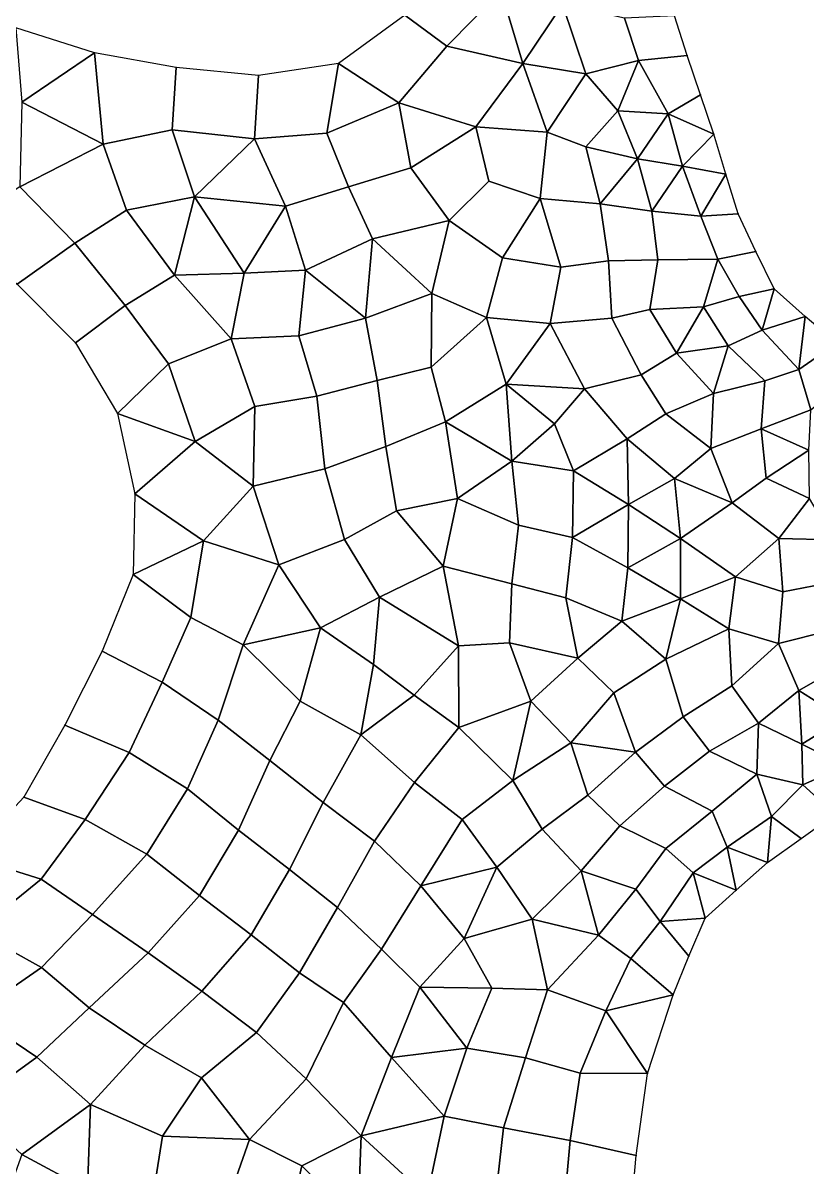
# Model space of a CAD drawing. Extents: x 727294 to 731543, y 8575035 to 8579824.
# Drawn here: x 730596 to 730785.1, y 8579404.7 to 8579680.7 of the extents above; entities that cross this region are included whole.
import ezdxf

# ---------------------------------------------------------------- set-up
doc = ezdxf.new("R2010")
doc.units = 0
for name, color, linetype in [('MESH_BOUND', 25, 'CONTINUOUS'), ('MESH_ELEMS', 250, 'CONTINUOUS'), ('MESH_NODES', 18, 'CONTINUOUS')]:
    doc.layers.add(name, color=color, linetype=linetype)

msp = doc.modelspace()

# ---------------------------------------------------------------- linework, layer by layer
at = {"layer": 'MESH_BOUND', "color": 25}
for points in [[(730688.06, 8579682.57, 38.11), (730672.09, 8579670.95, 38.17)], [(730756.14, 8579672.89, 38.13), (730753.05, 8579682.44, 38.14)], [(730613.26, 8579673.52, 37.47), (730594.24, 8579679.56, 38.05)], [(730632.94, 8579669.98, 38.05), (730613.26, 8579673.52, 37.47)], [(730759.37, 8579663.38, 38.09), (730756.14, 8579672.89, 38.13)], [(730652.81, 8579668.08, 38.14), (730632.94, 8579669.98, 38.05)], [(730672.09, 8579670.95, 38.17), (730652.81, 8579668.08, 38.14)], [(730762.59, 8579653.86, 37.93), (730759.37, 8579663.38, 38.09)], [(730765.48, 8579644.24, 38.09), (730762.59, 8579653.86, 37.93)], [(730768.41, 8579634.64, 38.08), (730765.48, 8579644.24, 38.09)], [(730772.7, 8579625.56, 37.75), (730768.41, 8579634.64, 38.08)], [(730777.13, 8579616.58, 37.65), (730772.7, 8579625.56, 37.75)], [(730594.56, 8579617.72, 38.17), (730608.61, 8579603.58, 38.17)], [(730784.61, 8579609.87, 37.78), (730777.13, 8579616.58, 37.65)], [(730792.26, 8579603.51, 38.1), (730784.61, 8579609.87, 37.78)], [(730608.61, 8579603.58, 38.17), (730618.81, 8579586.55, 38.17)], [(730618.81, 8579586.55, 38.17), (730622.98, 8579567.17, 38.17)], [(730622.98, 8579567.17, 38.17), (730622.53, 8579547.69, 38.17)], [(730622.53, 8579547.69, 38.17), (730615.05, 8579529.18, 38.17)], [(730615.05, 8579529.18, 38.17), (730606.05, 8579511.31, 38.17)], [(730606.05, 8579511.31, 38.17), (730596.19, 8579493.95, 38.17)], [(730596.19, 8579493.95, 38.17), (730582.89, 8579479.62, 38.17)], [(730783.66, 8579484.03, 31.11), (730791.84, 8579489.85, 30.51)], [(730775.5, 8579478.17, 32.26), (730783.66, 8579484.03, 31.11)], [(730767.98, 8579471.51, 32.88), (730775.5, 8579478.17, 32.26)], [(730760.5, 8579464.81, 33.67), (730767.98, 8579471.51, 32.88)], [(730756.56, 8579455.61, 33.98), (730760.5, 8579464.81, 33.67)], [(730752.75, 8579446.32, 34.15), (730756.56, 8579455.61, 33.98)], [(730746.61, 8579427.28, 32.53), (730752.75, 8579446.32, 34.15)], [(730743.85, 8579407.52, 37.8), (730746.61, 8579427.28, 32.53)], [(730742.03, 8579387.6, 37.41), (730743.85, 8579407.52, 37.8)]]:
    msp.add_polyline3d(points, dxfattribs=at)
at = {"layer": 'MESH_ELEMS', "color": 179}
for points in [[(730698.18, 8579675.11, 32.69), (730711.26, 8579688.49, 32.08), (730698.84, 8579699, 36.55), (730688.06, 8579682.57, 38.11)], [(730711.26, 8579688.49, 32.08), (730698.18, 8579675.11, 32.69), (730716.53, 8579670.92, 30.78), (730711.26, 8579688.49, 32.08)], [(730726.09, 8579685.13, 31.46), (730711.26, 8579688.49, 32.08), (730716.53, 8579670.92, 30.78), (730726.09, 8579685.13, 31.46)], [(730686.58, 8579661.45, 32.98), (730698.18, 8579675.11, 32.69), (730688.06, 8579682.57, 38.11), (730672.09, 8579670.95, 38.17)], [(730726.09, 8579685.13, 31.46), (730716.53, 8579670.92, 30.78), (730731.71, 8579668.47, 31.18), (730726.09, 8579685.13, 31.46)], [(730741.02, 8579681.91, 33.48), (730726.09, 8579685.13, 31.46), (730731.71, 8579668.47, 31.18), (730744.43, 8579671.63, 33.39)], [(730753.05, 8579682.44, 38.14), (730741.02, 8579681.91, 33.48), (730744.43, 8579671.63, 33.39), (730756.14, 8579672.89, 38.13)], [(730613.26, 8579673.52, 37.47), (730594.24, 8579679.56, 38.05), (730595.74, 8579661.59, 31.83), (730613.26, 8579673.52, 37.47)], [(730698.18, 8579675.11, 32.69), (730686.58, 8579661.45, 32.98), (730705.15, 8579655.67, 30.24), (730716.53, 8579670.92, 30.78)], [(730613.26, 8579673.52, 37.47), (730595.74, 8579661.59, 31.83), (730615.3, 8579651.51, 31.65), (730613.26, 8579673.52, 37.47)], [(730615.3, 8579651.51, 31.65), (730631.92, 8579654.91, 31.92), (730632.94, 8579669.98, 38.05), (730613.26, 8579673.52, 37.47)], [(730731.71, 8579668.47, 31.18), (730739.41, 8579659.49, 32.05), (730744.43, 8579671.63, 33.39), (730731.71, 8579668.47, 31.18)], [(730739.41, 8579659.49, 32.05), (730751.59, 8579658.83, 34.28), (730744.43, 8579671.63, 33.39), (730739.41, 8579659.49, 32.05)], [(730759.37, 8579663.38, 38.09), (730756.14, 8579672.89, 38.13), (730744.43, 8579671.63, 33.39), (730751.59, 8579658.83, 34.28)], [(730631.92, 8579654.91, 31.92), (730651.78, 8579652.77, 32.74), (730652.81, 8579668.08, 38.14), (730632.94, 8579669.98, 38.05)], [(730652.81, 8579668.08, 38.14), (730651.78, 8579652.77, 32.74), (730669.29, 8579654.13, 33.93), (730672.09, 8579670.95, 38.17)], [(730686.58, 8579661.45, 32.98), (730672.09, 8579670.95, 38.17), (730669.29, 8579654.13, 33.93), (730686.58, 8579661.45, 32.98)], [(730716.53, 8579670.92, 30.78), (730705.15, 8579655.67, 30.24), (730722.37, 8579654.34, 30.42), (730716.53, 8579670.92, 30.78)], [(730731.71, 8579668.47, 31.18), (730716.53, 8579670.92, 30.78), (730722.37, 8579654.34, 30.42), (730731.71, 8579668.47, 31.18)], [(730731.73, 8579650.82, 31.07), (730739.41, 8579659.49, 32.05), (730731.71, 8579668.47, 31.18), (730722.37, 8579654.34, 30.42)], [(730751.59, 8579658.83, 34.28), (730762.59, 8579653.86, 37.93), (730759.37, 8579663.38, 38.09), (730751.59, 8579658.83, 34.28)], [(730615.3, 8579651.51, 31.65), (730595.74, 8579661.59, 31.83), (730595.19, 8579641.21, 32.22), (730615.3, 8579651.51, 31.65)], [(730689.52, 8579645.8, 30.94), (730686.58, 8579661.45, 32.98), (730669.29, 8579654.13, 33.93), (730674.47, 8579641.15, 31.51)], [(730686.58, 8579661.45, 32.98), (730689.52, 8579645.8, 30.94), (730705.15, 8579655.67, 30.24), (730686.58, 8579661.45, 32.98)], [(730739.41, 8579659.49, 32.05), (730731.73, 8579650.82, 31.07), (730744.12, 8579647.92, 32.04), (730739.41, 8579659.49, 32.05)], [(730739.41, 8579659.49, 32.05), (730744.12, 8579647.92, 32.04), (730751.59, 8579658.83, 34.28), (730739.41, 8579659.49, 32.05)], [(730755.03, 8579646.17, 33.84), (730751.59, 8579658.83, 34.28), (730744.12, 8579647.92, 32.04), (730755.03, 8579646.17, 33.84)], [(730762.59, 8579653.86, 37.93), (730751.59, 8579658.83, 34.28), (730755.03, 8579646.17, 33.84), (730762.59, 8579653.86, 37.93)], [(730631.92, 8579654.91, 31.92), (730615.3, 8579651.51, 31.65), (730620.98, 8579635.57, 30.88), (730637.37, 8579638.79, 30.52)], [(730637.37, 8579638.79, 30.52), (730651.78, 8579652.77, 32.74), (730631.92, 8579654.91, 31.92), (730637.37, 8579638.79, 30.52)], [(730689.52, 8579645.8, 30.94), (730698.71, 8579633.03, 29.27), (730708.33, 8579642.58, 29.63), (730705.15, 8579655.67, 30.24)], [(730708.33, 8579642.58, 29.63), (730720.71, 8579638.34, 29.79), (730722.37, 8579654.34, 30.42), (730705.15, 8579655.67, 30.24)], [(730637.37, 8579638.79, 30.52), (730659.27, 8579636.51, 30.39), (730651.78, 8579652.77, 32.74), (730637.37, 8579638.79, 30.52)], [(730669.29, 8579654.13, 33.93), (730651.78, 8579652.77, 32.74), (730659.27, 8579636.51, 30.39), (730674.47, 8579641.15, 31.51)], [(730731.73, 8579650.82, 31.07), (730722.37, 8579654.34, 30.42), (730720.71, 8579638.34, 29.79), (730735.14, 8579637.05, 30.97)], [(730762.59, 8579653.86, 37.93), (730755.03, 8579646.17, 33.84), (730765.48, 8579644.24, 38.09), (730762.59, 8579653.86, 37.93)], [(730608.52, 8579627.6, 32.86), (730620.98, 8579635.57, 30.88), (730615.3, 8579651.51, 31.65), (730595.19, 8579641.21, 32.22)], [(730731.73, 8579650.82, 31.07), (730735.14, 8579637.05, 30.97), (730744.12, 8579647.92, 32.04), (730731.73, 8579650.82, 31.07)], [(730747.65, 8579635.33, 32.01), (730744.12, 8579647.92, 32.04), (730735.14, 8579637.05, 30.97), (730747.65, 8579635.33, 32.01)], [(730744.12, 8579647.92, 32.04), (730747.65, 8579635.33, 32.01), (730755.03, 8579646.17, 33.84), (730744.12, 8579647.92, 32.04)], [(730689.52, 8579645.8, 30.94), (730674.47, 8579641.15, 31.51), (730680.27, 8579628.68, 29.47), (730698.71, 8579633.03, 29.27)], [(730755.03, 8579646.17, 33.84), (730747.65, 8579635.33, 32.01), (730759.44, 8579634.08, 33.53), (730755.03, 8579646.17, 33.84)], [(730755.03, 8579646.17, 33.84), (730759.44, 8579634.08, 33.53), (730765.48, 8579644.24, 38.09), (730755.03, 8579646.17, 33.84)], [(730765.48, 8579644.24, 38.09), (730759.44, 8579634.08, 33.53), (730768.41, 8579634.64, 38.08), (730765.48, 8579644.24, 38.09)], [(730594.56, 8579617.72, 38.17), (730608.52, 8579627.6, 32.86), (730595.19, 8579641.21, 32.22), (730579.53, 8579630.91, 38.17)], [(730664.08, 8579621.1, 29.58), (730680.27, 8579628.68, 29.47), (730674.47, 8579641.15, 31.51), (730659.27, 8579636.51, 30.39)], [(730711.62, 8579624.08, 28.89), (730720.71, 8579638.34, 29.79), (730708.33, 8579642.58, 29.63), (730698.71, 8579633.03, 29.27)], [(730632.51, 8579619.91, 31.36), (730637.37, 8579638.79, 30.52), (730620.98, 8579635.57, 30.88), (730632.51, 8579619.91, 31.36)], [(730632.51, 8579619.91, 31.36), (730649.3, 8579620.36, 30.01), (730637.37, 8579638.79, 30.52), (730632.51, 8579619.91, 31.36)], [(730649.3, 8579620.36, 30.01), (730659.27, 8579636.51, 30.39), (730637.37, 8579638.79, 30.52), (730649.3, 8579620.36, 30.01)], [(730659.27, 8579636.51, 30.39), (730649.3, 8579620.36, 30.01), (730664.08, 8579621.1, 29.58), (730659.27, 8579636.51, 30.39)], [(730711.62, 8579624.08, 28.89), (730725.71, 8579621.82, 29.92), (730720.71, 8579638.34, 29.79), (730711.62, 8579624.08, 28.89)], [(730725.71, 8579621.82, 29.92), (730737.2, 8579623.34, 30.6), (730735.14, 8579637.05, 30.97), (730720.71, 8579638.34, 29.79)], [(730747.65, 8579635.33, 32.01), (730735.14, 8579637.05, 30.97), (730737.2, 8579623.34, 30.6), (730749.09, 8579623.56, 31.48)], [(730620.64, 8579612.59, 33.74), (730632.51, 8579619.91, 31.36), (730620.98, 8579635.57, 30.88), (730608.52, 8579627.6, 32.86)], [(730694.58, 8579615.42, 28.92), (730698.71, 8579633.03, 29.27), (730680.27, 8579628.68, 29.47), (730694.58, 8579615.42, 28.92)], [(730711.62, 8579624.08, 28.89), (730698.71, 8579633.03, 29.27), (730694.58, 8579615.42, 28.92), (730707.72, 8579609.63, 28.42)], [(730749.09, 8579623.56, 31.48), (730763.49, 8579623.76, 34.31), (730759.44, 8579634.08, 33.53), (730747.65, 8579635.33, 32.01)], [(730763.49, 8579623.76, 34.31), (730772.7, 8579625.56, 37.75), (730768.41, 8579634.64, 38.08), (730759.44, 8579634.08, 33.53)], [(730608.52, 8579627.6, 32.86), (730594.56, 8579617.72, 38.17), (730608.61, 8579603.58, 38.17), (730620.64, 8579612.59, 33.74)], [(730680.27, 8579628.68, 29.47), (730664.08, 8579621.1, 29.58), (730678.6, 8579609.49, 29), (730680.27, 8579628.68, 29.47)], [(730680.27, 8579628.68, 29.47), (730678.6, 8579609.49, 29), (730694.58, 8579615.42, 28.92), (730680.27, 8579628.68, 29.47)], [(730768.69, 8579614.74, 37.55), (730777.13, 8579616.58, 37.65), (730772.7, 8579625.56, 37.75), (730763.49, 8579623.76, 34.31)], [(730723.14, 8579608.21, 28.51), (730725.71, 8579621.82, 29.92), (730711.62, 8579624.08, 28.89), (730707.72, 8579609.63, 28.42)], [(730737.93, 8579609.47, 29.95), (730737.2, 8579623.34, 30.6), (730725.71, 8579621.82, 29.92), (730723.14, 8579608.21, 28.51)], [(730747.16, 8579611.56, 30.45), (730749.09, 8579623.56, 31.48), (730737.2, 8579623.34, 30.6), (730737.93, 8579609.47, 29.95)], [(730760.11, 8579612.23, 31.96), (730763.49, 8579623.76, 34.31), (730749.09, 8579623.56, 31.48), (730747.16, 8579611.56, 30.45)], [(730763.49, 8579623.76, 34.31), (730760.11, 8579612.23, 31.96), (730768.69, 8579614.74, 37.55), (730763.49, 8579623.76, 34.31)], [(730631.09, 8579598.48, 37.49), (730646.18, 8579604.52, 32.2), (730632.51, 8579619.91, 31.36), (730620.64, 8579612.59, 33.74)], [(730632.51, 8579619.91, 31.36), (730646.18, 8579604.52, 32.2), (730649.3, 8579620.36, 30.01), (730632.51, 8579619.91, 31.36)], [(730662.47, 8579605.24, 30.06), (730664.08, 8579621.1, 29.58), (730649.3, 8579620.36, 30.01), (730646.18, 8579604.52, 32.2)], [(730664.08, 8579621.1, 29.58), (730662.47, 8579605.24, 30.06), (730678.6, 8579609.49, 29), (730664.08, 8579621.1, 29.58)], [(730768.69, 8579614.74, 37.55), (730774.21, 8579606.64, 37.29), (730777.13, 8579616.58, 37.65), (730768.69, 8579614.74, 37.55)], [(730774.21, 8579606.64, 37.29), (730784.61, 8579609.87, 37.78), (730777.13, 8579616.58, 37.65), (730774.21, 8579606.64, 37.29)], [(730694.4, 8579597.69, 28.42), (730694.58, 8579615.42, 28.92), (730678.6, 8579609.49, 29), (730681.39, 8579594.48, 29.09)], [(730694.58, 8579615.42, 28.92), (730694.4, 8579597.69, 28.42), (730707.72, 8579609.63, 28.42), (730694.58, 8579615.42, 28.92)], [(730766.02, 8579602.82, 31.71), (730774.21, 8579606.64, 37.29), (730768.69, 8579614.74, 37.55), (730760.11, 8579612.23, 31.96)], [(730608.61, 8579603.58, 38.17), (730618.81, 8579586.55, 38.17), (730631.09, 8579598.48, 37.49), (730620.64, 8579612.59, 33.74)], [(730745.06, 8579595.86, 29.19), (730753.59, 8579601.07, 30.04), (730747.16, 8579611.56, 30.45), (730737.93, 8579609.47, 29.95)], [(730760.11, 8579612.23, 31.96), (730747.16, 8579611.56, 30.45), (730753.59, 8579601.07, 30.04), (730760.11, 8579612.23, 31.96)], [(730760.11, 8579612.23, 31.96), (730753.59, 8579601.07, 30.04), (730766.02, 8579602.82, 31.71), (730760.11, 8579612.23, 31.96)], [(730666.83, 8579590.69, 30.46), (730681.39, 8579594.48, 29.09), (730678.6, 8579609.49, 29), (730662.47, 8579605.24, 30.06)], [(730694.4, 8579597.69, 28.42), (730697.88, 8579584.54, 28.18), (730712.48, 8579593.61, 27.92), (730707.72, 8579609.63, 28.42)], [(730723.14, 8579608.21, 28.51), (730707.72, 8579609.63, 28.42), (730712.48, 8579593.61, 27.92), (730723.14, 8579608.21, 28.51)], [(730712.48, 8579593.61, 27.92), (730731.36, 8579592.49, 28.18), (730723.14, 8579608.21, 28.51), (730712.48, 8579593.61, 27.92)], [(730731.36, 8579592.49, 28.18), (730745.06, 8579595.86, 29.19), (730737.93, 8579609.47, 29.95), (730723.14, 8579608.21, 28.51)], [(730783.06, 8579597.1, 36.53), (730784.61, 8579609.87, 37.78), (730774.21, 8579606.64, 37.29), (730783.06, 8579597.1, 36.53)], [(730792.26, 8579603.51, 38.1), (730784.61, 8579609.87, 37.78), (730783.06, 8579597.1, 36.53), (730792.26, 8579603.51, 38.1)], [(730651.91, 8579588.16, 33.21), (730666.83, 8579590.69, 30.46), (730662.47, 8579605.24, 30.06), (730646.18, 8579604.52, 32.2)], [(730774.21, 8579606.64, 37.29), (730766.02, 8579602.82, 31.71), (730774.9, 8579594.42, 32.03), (730783.06, 8579597.1, 36.53)], [(730631.09, 8579598.48, 37.49), (730637.47, 8579579.75, 37.34), (730651.91, 8579588.16, 33.21), (730646.18, 8579604.52, 32.2)], [(730753.59, 8579601.07, 30.04), (730762.52, 8579591.37, 29.4), (730766.02, 8579602.82, 31.71), (730753.59, 8579601.07, 30.04)], [(730766.02, 8579602.82, 31.71), (730762.52, 8579591.37, 29.4), (730774.9, 8579594.42, 32.03), (730766.02, 8579602.82, 31.71)], [(730794.16, 8579594.28, 38.11), (730792.26, 8579603.51, 38.1), (730783.06, 8579597.1, 36.53), (730785.97, 8579587.38, 33.77)], [(730750.96, 8579586.42, 28.58), (730762.52, 8579591.37, 29.4), (730753.59, 8579601.07, 30.04), (730745.06, 8579595.86, 29.19)], [(730637.47, 8579579.75, 37.34), (730631.09, 8579598.48, 37.49), (730618.81, 8579586.55, 38.17), (730637.47, 8579579.75, 37.34)], [(730681.39, 8579594.48, 29.09), (730683.45, 8579578.58, 29.28), (730697.88, 8579584.54, 28.18), (730694.4, 8579597.69, 28.42)], [(730785.97, 8579587.38, 33.77), (730783.06, 8579597.1, 36.53), (730774.9, 8579594.42, 32.03), (730774.01, 8579582.83, 29.55)], [(730666.83, 8579590.69, 30.46), (730668.77, 8579573.15, 31.77), (730683.45, 8579578.58, 29.28), (730681.39, 8579594.48, 29.09)], [(730745.06, 8579595.86, 29.19), (730731.36, 8579592.49, 28.18), (730741.63, 8579580.37, 27.66), (730750.96, 8579586.42, 28.58)], [(730774.01, 8579582.83, 29.55), (730774.9, 8579594.42, 32.03), (730762.52, 8579591.37, 29.4), (730761.81, 8579578.06, 27.46)], [(730697.88, 8579584.54, 28.18), (730713.87, 8579575.05, 27.67), (730712.48, 8579593.61, 27.92), (730697.88, 8579584.54, 28.18)], [(730731.36, 8579592.49, 28.18), (730712.48, 8579593.61, 27.92), (730724.16, 8579584.01, 27.57), (730731.36, 8579592.49, 28.18)], [(730712.48, 8579593.61, 27.92), (730713.87, 8579575.05, 27.67), (730724.16, 8579584.01, 27.57), (730712.48, 8579593.61, 27.92)], [(730724.16, 8579584.01, 27.57), (730728.76, 8579572.72, 27.53), (730741.63, 8579580.37, 27.66), (730731.36, 8579592.49, 28.18)], [(730651.91, 8579588.16, 33.21), (730651.49, 8579569.01, 33.89), (730668.77, 8579573.15, 31.77), (730666.83, 8579590.69, 30.46)], [(730750.96, 8579586.42, 28.58), (730761.81, 8579578.06, 27.46), (730762.52, 8579591.37, 29.4), (730750.96, 8579586.42, 28.58)], [(730618.81, 8579586.55, 38.17), (730622.98, 8579567.17, 38.17), (730637.47, 8579579.75, 37.34), (730618.81, 8579586.55, 38.17)], [(730651.91, 8579588.16, 33.21), (730637.47, 8579579.75, 37.34), (730651.49, 8579569.01, 33.89), (730651.91, 8579588.16, 33.21)], [(730753.1, 8579570.85, 27.24), (730761.81, 8579578.06, 27.46), (730750.96, 8579586.42, 28.58), (730741.63, 8579580.37, 27.66)], [(730785.5, 8579577.68, 27.9), (730785.97, 8579587.38, 33.77), (730774.01, 8579582.83, 29.55), (730785.5, 8579577.68, 27.9)], [(730700.73, 8579566.01, 27.96), (730697.88, 8579584.54, 28.18), (730683.45, 8579578.58, 29.28), (730686.08, 8579563.03, 29.55)], [(730697.88, 8579584.54, 28.18), (730700.73, 8579566.01, 27.96), (730713.87, 8579575.05, 27.67), (730697.88, 8579584.54, 28.18)], [(730728.76, 8579572.72, 27.53), (730724.16, 8579584.01, 27.57), (730713.87, 8579575.05, 27.67), (730728.76, 8579572.72, 27.53)], [(730761.81, 8579578.06, 27.46), (730767.02, 8579564.97, 26.13), (730775.2, 8579570.89, 26.56), (730774.01, 8579582.83, 29.55)], [(730774.01, 8579582.83, 29.55), (730775.2, 8579570.89, 26.56), (730785.5, 8579577.68, 27.9), (730774.01, 8579582.83, 29.55)], [(730639.52, 8579555.81, 34.34), (730651.49, 8579569.01, 33.89), (730637.47, 8579579.75, 37.34), (730622.98, 8579567.17, 38.17)], [(730686.08, 8579563.03, 29.55), (730683.45, 8579578.58, 29.28), (730668.77, 8579573.15, 31.77), (730673.51, 8579556.08, 30.66)], [(730741.97, 8579564.55, 26.65), (730741.63, 8579580.37, 27.66), (730728.76, 8579572.72, 27.53), (730741.97, 8579564.55, 26.65)], [(730741.63, 8579580.37, 27.66), (730741.97, 8579564.55, 26.65), (730753.1, 8579570.85, 27.24), (730741.63, 8579580.37, 27.66)], [(730753.1, 8579570.85, 27.24), (730767.02, 8579564.97, 26.13), (730761.81, 8579578.06, 27.46), (730753.1, 8579570.85, 27.24)], [(730785.67, 8579566.03, 25.55), (730785.5, 8579577.68, 27.9), (730775.2, 8579570.89, 26.56), (730785.67, 8579566.03, 25.55)], [(730715.47, 8579559.59, 27.49), (730713.87, 8579575.05, 27.67), (730700.73, 8579566.01, 27.96), (730715.47, 8579559.59, 27.49)], [(730728.76, 8579572.72, 27.53), (730713.87, 8579575.05, 27.67), (730715.47, 8579559.59, 27.49), (730728.45, 8579556.58, 26.79)], [(730673.51, 8579556.08, 30.66), (730668.77, 8579573.15, 31.77), (730651.49, 8579569.01, 33.89), (730657.7, 8579550, 32.57)], [(730728.45, 8579556.58, 26.79), (730741.97, 8579564.55, 26.65), (730728.76, 8579572.72, 27.53), (730728.45, 8579556.58, 26.79)], [(730753.1, 8579570.85, 27.24), (730741.97, 8579564.55, 26.65), (730754.5, 8579556.37, 26.27), (730753.1, 8579570.85, 27.24)], [(730753.1, 8579570.85, 27.24), (730754.5, 8579556.37, 26.27), (730767.02, 8579564.97, 26.13), (730753.1, 8579570.85, 27.24)], [(730778.2, 8579556.33, 25.52), (730785.67, 8579566.03, 25.55), (730775.2, 8579570.89, 26.56), (730767.02, 8579564.97, 26.13)], [(730639.52, 8579555.81, 34.34), (730622.98, 8579567.17, 38.17), (730622.53, 8579547.69, 38.17), (730639.52, 8579555.81, 34.34)], [(730639.52, 8579555.81, 34.34), (730657.7, 8579550, 32.57), (730651.49, 8579569.01, 33.89), (730639.52, 8579555.81, 34.34)], [(730697.29, 8579549.71, 28.11), (730700.73, 8579566.01, 27.96), (730686.08, 8579563.03, 29.55), (730697.29, 8579549.71, 28.11)], [(730697.29, 8579549.71, 28.11), (730713.83, 8579545.46, 26.75), (730715.47, 8579559.59, 27.49), (730700.73, 8579566.01, 27.96)], [(730728.45, 8579556.58, 26.79), (730741.84, 8579549.29, 26.48), (730741.97, 8579564.55, 26.65), (730728.45, 8579556.58, 26.79)], [(730741.97, 8579564.55, 26.65), (730741.84, 8579549.29, 26.48), (730754.5, 8579556.37, 26.27), (730741.97, 8579564.55, 26.65)], [(730767.02, 8579564.97, 26.13), (730754.5, 8579556.37, 26.27), (730767.76, 8579547.15, 25.87), (730778.2, 8579556.33, 25.52)], [(730791.51, 8579556.03, 24.78), (730785.67, 8579566.03, 25.55), (730778.2, 8579556.33, 25.52), (730791.51, 8579556.03, 24.78)], [(730681.94, 8579542.19, 29.22), (730697.29, 8579549.71, 28.11), (730686.08, 8579563.03, 29.55), (730673.51, 8579556.08, 30.66)], [(730728.45, 8579556.58, 26.79), (730715.47, 8579559.59, 27.49), (730713.83, 8579545.46, 26.75), (730726.86, 8579542.08, 26.46)], [(730622.53, 8579547.69, 38.17), (730636.42, 8579537.3, 34.25), (730639.52, 8579555.81, 34.34), (730622.53, 8579547.69, 38.17)], [(730657.7, 8579550, 32.57), (730639.52, 8579555.81, 34.34), (730636.42, 8579537.3, 34.25), (730649.07, 8579530.69, 32.78)], [(730667.69, 8579534.78, 30.97), (730681.94, 8579542.19, 29.22), (730673.51, 8579556.08, 30.66), (730657.7, 8579550, 32.57)], [(730726.86, 8579542.08, 26.46), (730740.35, 8579536.44, 26.17), (730741.84, 8579549.29, 26.48), (730728.45, 8579556.58, 26.79)], [(730754.56, 8579541.8, 25.93), (730754.5, 8579556.37, 26.27), (730741.84, 8579549.29, 26.48), (730754.56, 8579541.8, 25.93)], [(730767.76, 8579547.15, 25.87), (730754.5, 8579556.37, 26.27), (730754.56, 8579541.8, 25.93), (730767.76, 8579547.15, 25.87)], [(730778.2, 8579556.33, 25.52), (730767.76, 8579547.15, 25.87), (730779.2, 8579543.5, 24.88), (730778.2, 8579556.33, 25.52)], [(730789.17, 8579545.4, 24.87), (730791.51, 8579556.03, 24.78), (730778.2, 8579556.33, 25.52), (730779.2, 8579543.5, 24.88)], [(730615.05, 8579529.18, 38.17), (730629.55, 8579521.68, 34.48), (730636.42, 8579537.3, 34.25), (730622.53, 8579547.69, 38.17)], [(730667.69, 8579534.78, 30.97), (730657.7, 8579550, 32.57), (730649.07, 8579530.69, 32.78), (730667.69, 8579534.78, 30.97)], [(730681.94, 8579542.19, 29.22), (730700.98, 8579530.46, 27.2), (730697.29, 8579549.71, 28.11), (730681.94, 8579542.19, 29.22)], [(730700.98, 8579530.46, 27.2), (730713.33, 8579531.2, 26.47), (730713.83, 8579545.46, 26.75), (730697.29, 8579549.71, 28.11)], [(730741.84, 8579549.29, 26.48), (730740.35, 8579536.44, 26.17), (730754.56, 8579541.8, 25.93), (730741.84, 8579549.29, 26.48)], [(730726.86, 8579542.08, 26.46), (730713.83, 8579545.46, 26.75), (730713.33, 8579531.2, 26.47), (730729.74, 8579527.5, 26.04)], [(730754.56, 8579541.8, 25.93), (730766.16, 8579534.55, 25.49), (730767.76, 8579547.15, 25.87), (730754.56, 8579541.8, 25.93)], [(730779.2, 8579543.5, 24.88), (730767.76, 8579547.15, 25.87), (730766.16, 8579534.55, 25.49), (730778.19, 8579531.03, 25.2)], [(730779.2, 8579543.5, 24.88), (730778.19, 8579531.03, 25.2), (730790.31, 8579534.11, 25.04), (730789.17, 8579545.4, 24.87)], [(730667.69, 8579534.78, 30.97), (730680.54, 8579525.98, 27.99), (730681.94, 8579542.19, 29.22), (730667.69, 8579534.78, 30.97)], [(730680.54, 8579525.98, 27.99), (730690.31, 8579518.56, 26.91), (730700.98, 8579530.46, 27.2), (730681.94, 8579542.19, 29.22)], [(730726.86, 8579542.08, 26.46), (730729.74, 8579527.5, 26.04), (730740.35, 8579536.44, 26.17), (730726.86, 8579542.08, 26.46)], [(730740.35, 8579536.44, 26.17), (730750.96, 8579527.26, 25.2), (730754.56, 8579541.8, 25.93), (730740.35, 8579536.44, 26.17)], [(730754.56, 8579541.8, 25.93), (730750.96, 8579527.26, 25.2), (730766.16, 8579534.55, 25.49), (730754.56, 8579541.8, 25.93)], [(730629.55, 8579521.68, 34.48), (730643.05, 8579512.52, 32.88), (730649.07, 8579530.69, 32.78), (730636.42, 8579537.3, 34.25)], [(730740.35, 8579536.44, 26.17), (730729.74, 8579527.5, 26.04), (730738.44, 8579519.15, 25.48), (730750.96, 8579527.26, 25.2)], [(730649.07, 8579530.69, 32.78), (730662.84, 8579517.16, 30.27), (730667.69, 8579534.78, 30.97), (730649.07, 8579530.69, 32.78)], [(730662.84, 8579517.16, 30.27), (730677.43, 8579508.96, 28.29), (730680.54, 8579525.98, 27.99), (730667.69, 8579534.78, 30.97)], [(730766.88, 8579520.82, 25.27), (730766.16, 8579534.55, 25.49), (730750.96, 8579527.26, 25.2), (730755.16, 8579513.37, 25.27)], [(730766.16, 8579534.55, 25.49), (730766.88, 8579520.82, 25.27), (730778.19, 8579531.03, 25.2), (730766.16, 8579534.55, 25.49)], [(730794.1, 8579525.93, 25.46), (730790.31, 8579534.11, 25.04), (730778.19, 8579531.03, 25.2), (730783.09, 8579519.7, 25.57)], [(730713.33, 8579531.2, 26.47), (730700.98, 8579530.46, 27.2), (730701.06, 8579510.76, 26.33), (730718.4, 8579517.11, 26.15)], [(730729.74, 8579527.5, 26.04), (730713.33, 8579531.2, 26.47), (730718.4, 8579517.11, 26.15), (730729.74, 8579527.5, 26.04)], [(730783.09, 8579519.7, 25.57), (730778.19, 8579531.03, 25.2), (730766.88, 8579520.82, 25.27), (730773.37, 8579511.8, 26.08)], [(730621.61, 8579504.7, 34.43), (730629.55, 8579521.68, 34.48), (730615.05, 8579529.18, 38.17), (730606.05, 8579511.31, 38.17)], [(730643.05, 8579512.52, 32.88), (730655.51, 8579502.79, 30.36), (730662.84, 8579517.16, 30.27), (730649.07, 8579530.69, 32.78)], [(730700.98, 8579530.46, 27.2), (730690.31, 8579518.56, 26.91), (730701.06, 8579510.76, 26.33), (730700.98, 8579530.46, 27.2)], [(730680.54, 8579525.98, 27.99), (730677.43, 8579508.96, 28.29), (730690.31, 8579518.56, 26.91), (730680.54, 8579525.98, 27.99)], [(730728.08, 8579507.03, 25.03), (730738.44, 8579519.15, 25.48), (730729.74, 8579527.5, 26.04), (730718.4, 8579517.11, 26.15)], [(730738.44, 8579519.15, 25.48), (730743.7, 8579504.82, 25.28), (730755.16, 8579513.37, 25.27), (730750.96, 8579527.26, 25.2)], [(730783.09, 8579519.7, 25.57), (730793.71, 8579512.93, 27.21), (730794.1, 8579525.93, 25.46), (730783.09, 8579519.7, 25.57)], [(730643.05, 8579512.52, 32.88), (730629.55, 8579521.68, 34.48), (730621.61, 8579504.7, 34.43), (730635.62, 8579496, 33.11)], [(730766.88, 8579520.82, 25.27), (730755.16, 8579513.37, 25.27), (730761.54, 8579505.09, 25.67), (730773.37, 8579511.8, 26.08)], [(730783.79, 8579506.74, 26.97), (730783.09, 8579519.7, 25.57), (730773.37, 8579511.8, 26.08), (730783.79, 8579506.74, 26.97)], [(730783.09, 8579519.7, 25.57), (730783.79, 8579506.74, 26.97), (730793.71, 8579512.93, 27.21), (730783.09, 8579519.7, 25.57)], [(730677.43, 8579508.96, 28.29), (730662.84, 8579517.16, 30.27), (730655.51, 8579502.79, 30.36), (730668.33, 8579492.66, 28.39)], [(730690.42, 8579497.53, 26.38), (730701.06, 8579510.76, 26.33), (730690.31, 8579518.56, 26.91), (730677.43, 8579508.96, 28.29)], [(730718.4, 8579517.11, 26.15), (730701.06, 8579510.76, 26.33), (730714.08, 8579497.96, 25.95), (730718.4, 8579517.11, 26.15)], [(730728.08, 8579507.03, 25.03), (730718.4, 8579517.11, 26.15), (730714.08, 8579497.96, 25.95), (730728.08, 8579507.03, 25.03)], [(730738.44, 8579519.15, 25.48), (730728.08, 8579507.03, 25.03), (730743.7, 8579504.82, 25.28), (730738.44, 8579519.15, 25.48)], [(730635.62, 8579496, 33.11), (730647.98, 8579486.04, 30.66), (730655.51, 8579502.79, 30.36), (730643.05, 8579512.52, 32.88)], [(730755.16, 8579513.37, 25.27), (730743.7, 8579504.82, 25.28), (730750.65, 8579496.58, 26.17), (730761.54, 8579505.09, 25.67)], [(730761.54, 8579505.09, 25.67), (730772.97, 8579499.49, 27.39), (730773.37, 8579511.8, 26.08), (730761.54, 8579505.09, 25.67)], [(730783.79, 8579506.74, 26.97), (730773.37, 8579511.8, 26.08), (730772.97, 8579499.49, 27.39), (730784.05, 8579496.95, 28.09)], [(730783.79, 8579506.74, 26.97), (730794.28, 8579501.53, 28.79), (730793.71, 8579512.93, 27.21), (730783.79, 8579506.74, 26.97)], [(730606.05, 8579511.31, 38.17), (730596.19, 8579493.95, 38.17), (730611, 8579488.59, 34.37), (730621.61, 8579504.7, 34.43)], [(730668.33, 8579492.66, 28.39), (730680.72, 8579483.32, 26.78), (730690.42, 8579497.53, 26.38), (730677.43, 8579508.96, 28.29)], [(730701.85, 8579488.61, 26.05), (730714.08, 8579497.96, 25.95), (730701.06, 8579510.76, 26.33), (730690.42, 8579497.53, 26.38)], [(730732.15, 8579494.48, 24.6), (730728.08, 8579507.03, 25.03), (730714.08, 8579497.96, 25.95), (730721.15, 8579486.24, 23.8)], [(730743.7, 8579504.82, 25.28), (730728.08, 8579507.03, 25.03), (730732.15, 8579494.48, 24.6), (730743.7, 8579504.82, 25.28)], [(730784.05, 8579496.95, 28.09), (730794.28, 8579501.53, 28.79), (730783.79, 8579506.74, 26.97), (730784.05, 8579496.95, 28.09)], [(730625.83, 8579480.18, 32.99), (730635.62, 8579496, 33.11), (730621.61, 8579504.7, 34.43), (730611, 8579488.59, 34.37)], [(730739.88, 8579487.07, 26.13), (730750.65, 8579496.58, 26.17), (730743.7, 8579504.82, 25.28), (730732.15, 8579494.48, 24.6)], [(730762.17, 8579490.57, 27.58), (730772.97, 8579499.49, 27.39), (730761.54, 8579505.09, 25.67), (730750.65, 8579496.58, 26.17)], [(730668.33, 8579492.66, 28.39), (730655.51, 8579502.79, 30.36), (730647.98, 8579486.04, 30.66), (730660.23, 8579476.5, 28.94)], [(730791.84, 8579489.85, 30.51), (730800.32, 8579495.23, 30.44), (730794.28, 8579501.53, 28.79), (730784.05, 8579496.95, 28.09)], [(730701.85, 8579488.61, 26.05), (730710.25, 8579477.05, 25.4), (730721.15, 8579486.24, 23.8), (730714.08, 8579497.96, 25.95)], [(730776.5, 8579489.26, 29.03), (730772.97, 8579499.49, 27.39), (730762.17, 8579490.57, 27.58), (730765.76, 8579481.87, 29.64)], [(730772.97, 8579499.49, 27.39), (730776.5, 8579489.26, 29.03), (730784.05, 8579496.95, 28.09), (730772.97, 8579499.49, 27.39)], [(730625.83, 8579480.18, 32.99), (730638.58, 8579470.27, 31.02), (730647.98, 8579486.04, 30.66), (730635.62, 8579496, 33.11)], [(730701.85, 8579488.61, 26.05), (730690.42, 8579497.53, 26.38), (730680.72, 8579483.32, 26.78), (730691.89, 8579472.6, 26.06)], [(730751, 8579481.61, 28.95), (730762.17, 8579490.57, 27.58), (730750.65, 8579496.58, 26.17), (730739.88, 8579487.07, 26.13)], [(730783.66, 8579484.03, 31.11), (730791.84, 8579489.85, 30.51), (730784.05, 8579496.95, 28.09), (730776.5, 8579489.26, 29.03)], [(730600.34, 8579474.19, 36.75), (730611, 8579488.59, 34.37), (730596.19, 8579493.95, 38.17), (730582.89, 8579479.62, 38.17)], [(730660.23, 8579476.5, 28.94), (730671.84, 8579467.31, 27.88), (730680.72, 8579483.32, 26.78), (730668.33, 8579492.66, 28.39)], [(730730.6, 8579476.17, 25.98), (730739.88, 8579487.07, 26.13), (730732.15, 8579494.48, 24.6), (730721.15, 8579486.24, 23.8)], [(730765.76, 8579481.87, 29.64), (730762.17, 8579490.57, 27.58), (730751, 8579481.61, 28.95), (730757.55, 8579475.71, 29.8)], [(730611, 8579488.59, 34.37), (730600.34, 8579474.19, 36.75), (730612.72, 8579465.65, 32.86), (730625.83, 8579480.18, 32.99)], [(730691.89, 8579472.6, 26.06), (730710.25, 8579477.05, 25.4), (730701.85, 8579488.61, 26.05), (730691.89, 8579472.6, 26.06)], [(730739.88, 8579487.07, 26.13), (730730.6, 8579476.17, 25.98), (730743.79, 8579471.77, 29.25), (730751, 8579481.61, 28.95)], [(730765.76, 8579481.87, 29.64), (730775.5, 8579478.17, 32.26), (730776.5, 8579489.26, 29.03), (730765.76, 8579481.87, 29.64)], [(730783.66, 8579484.03, 31.11), (730776.5, 8579489.26, 29.03), (730775.5, 8579478.17, 32.26), (730783.66, 8579484.03, 31.11)], [(730660.23, 8579476.5, 28.94), (730647.98, 8579486.04, 30.66), (730638.58, 8579470.27, 31.02), (730650.97, 8579460.78, 29.56)], [(730718.76, 8579464.55, 23.96), (730730.6, 8579476.17, 25.98), (730721.15, 8579486.24, 23.8), (730710.25, 8579477.05, 25.4)], [(730671.84, 8579467.31, 27.88), (730682.46, 8579457.29, 26.39), (730691.89, 8579472.6, 26.06), (730680.72, 8579483.32, 26.78)], [(730757.55, 8579475.71, 29.8), (730751, 8579481.61, 28.95), (730743.79, 8579471.77, 29.25), (730749.62, 8579463.95, 31.78)], [(730757.55, 8579475.71, 29.8), (730767.98, 8579471.51, 32.88), (730765.76, 8579481.87, 29.64), (730757.55, 8579475.71, 29.8)], [(730767.98, 8579471.51, 32.88), (730775.5, 8579478.17, 32.26), (730765.76, 8579481.87, 29.64), (730767.98, 8579471.51, 32.88)], [(730600.34, 8579474.19, 36.75), (730582.89, 8579479.62, 38.17), (730584.79, 8579461.6, 37.53), (730600.34, 8579474.19, 36.75)], [(730626.21, 8579456.4, 31.58), (730638.58, 8579470.27, 31.02), (730625.83, 8579480.18, 32.99), (730612.72, 8579465.65, 32.86)], [(730671.84, 8579467.31, 27.88), (730660.23, 8579476.5, 28.94), (730650.97, 8579460.78, 29.56), (730662.63, 8579451.55, 28.4)], [(730691.89, 8579472.6, 26.06), (730702.36, 8579459.86, 25.86), (730710.25, 8579477.05, 25.4), (730691.89, 8579472.6, 26.06)], [(730718.76, 8579464.55, 23.96), (730710.25, 8579477.05, 25.4), (730702.36, 8579459.86, 25.86), (730718.76, 8579464.55, 23.96)], [(730734.77, 8579460.69, 27.97), (730730.6, 8579476.17, 25.98), (730718.76, 8579464.55, 23.96), (730734.77, 8579460.69, 27.97)], [(730730.6, 8579476.17, 25.98), (730734.77, 8579460.69, 27.97), (730743.79, 8579471.77, 29.25), (730730.6, 8579476.17, 25.98)], [(730760.5, 8579464.81, 33.67), (730757.55, 8579475.71, 29.8), (730749.62, 8579463.95, 31.78), (730760.5, 8579464.81, 33.67)], [(730760.5, 8579464.81, 33.67), (730767.98, 8579471.51, 32.88), (730757.55, 8579475.71, 29.8), (730760.5, 8579464.81, 33.67)], [(730600.44, 8579452.89, 33.95), (730612.72, 8579465.65, 32.86), (730600.34, 8579474.19, 36.75), (730584.79, 8579461.6, 37.53)], [(730638.58, 8579470.27, 31.02), (730626.21, 8579456.4, 31.58), (730639.1, 8579447.19, 29.87), (730650.97, 8579460.78, 29.56)], [(730682.46, 8579457.29, 26.39), (730691.68, 8579448.12, 26), (730702.36, 8579459.86, 25.86), (730691.89, 8579472.6, 26.06)], [(730742.55, 8579455.04, 31.57), (730749.62, 8579463.95, 31.78), (730743.79, 8579471.77, 29.25), (730734.77, 8579460.69, 27.97)], [(730682.46, 8579457.29, 26.39), (730671.84, 8579467.31, 27.88), (730662.63, 8579451.55, 28.4), (730673.27, 8579444.45, 26.87)], [(730611.93, 8579443.18, 32.11), (730626.21, 8579456.4, 31.58), (730612.72, 8579465.65, 32.86), (730600.44, 8579452.89, 33.95)], [(730718.76, 8579464.55, 23.96), (730702.36, 8579459.86, 25.86), (730709.02, 8579447.89, 25.42), (730722.43, 8579447.52, 25.34)], [(730718.76, 8579464.55, 23.96), (730722.43, 8579447.52, 25.34), (730734.77, 8579460.69, 27.97), (730718.76, 8579464.55, 23.96)], [(730760.5, 8579464.81, 33.67), (730749.62, 8579463.95, 31.78), (730756.56, 8579455.61, 33.98), (730760.5, 8579464.81, 33.67)], [(730742.55, 8579455.04, 31.57), (730752.75, 8579446.32, 34.15), (730756.56, 8579455.61, 33.98), (730749.62, 8579463.95, 31.78)], [(730584.79, 8579461.6, 37.53), (730584.08, 8579441.57, 34.57), (730600.44, 8579452.89, 33.95), (730584.79, 8579461.6, 37.53)], [(730652.3, 8579437.17, 28.46), (730662.63, 8579451.55, 28.4), (730650.97, 8579460.78, 29.56), (730639.1, 8579447.19, 29.87)], [(730702.36, 8579459.86, 25.86), (730691.68, 8579448.12, 26), (730709.02, 8579447.89, 25.42), (730702.36, 8579459.86, 25.86)], [(730736.55, 8579442.43, 30.17), (730742.55, 8579455.04, 31.57), (730734.77, 8579460.69, 27.97), (730722.43, 8579447.52, 25.34)], [(730626.21, 8579456.4, 31.58), (730611.93, 8579443.18, 32.11), (730625.37, 8579434.17, 30.28), (730639.1, 8579447.19, 29.87)], [(730673.27, 8579444.45, 26.87), (730684.82, 8579431.14, 25.99), (730691.68, 8579448.12, 26), (730682.46, 8579457.29, 26.39)], [(730752.75, 8579446.32, 34.15), (730742.55, 8579455.04, 31.57), (730736.55, 8579442.43, 30.17), (730752.75, 8579446.32, 34.15)], [(730599.36, 8579431.22, 32.17), (730611.93, 8579443.18, 32.11), (730600.44, 8579452.89, 33.95), (730584.08, 8579441.57, 34.57)], [(730673.27, 8579444.45, 26.87), (730662.63, 8579451.55, 28.4), (730652.3, 8579437.17, 28.46), (730664.27, 8579425.99, 27.1)], [(730684.82, 8579431.14, 25.99), (730702.99, 8579433.43, 25.52), (730691.68, 8579448.12, 26), (730684.82, 8579431.14, 25.99)], [(730691.68, 8579448.12, 26), (730702.99, 8579433.43, 25.52), (730709.02, 8579447.89, 25.42), (730691.68, 8579448.12, 26)], [(730639.01, 8579426.23, 28.98), (730652.3, 8579437.17, 28.46), (730639.1, 8579447.19, 29.87), (730625.37, 8579434.17, 30.28)], [(730717.19, 8579431.08, 25.68), (730722.43, 8579447.52, 25.34), (730709.02, 8579447.89, 25.42), (730702.99, 8579433.43, 25.52)], [(730730.31, 8579427.42, 29.64), (730736.55, 8579442.43, 30.17), (730722.43, 8579447.52, 25.34), (730717.19, 8579431.08, 25.68)], [(730752.75, 8579446.32, 34.15), (730736.55, 8579442.43, 30.17), (730746.61, 8579427.28, 32.53), (730752.75, 8579446.32, 34.15)], [(730612.24, 8579419.79, 30.47), (730625.37, 8579434.17, 30.28), (730611.93, 8579443.18, 32.11), (730599.36, 8579431.22, 32.17)], [(730664.27, 8579425.99, 27.1), (730677.54, 8579412.3, 26.26), (730684.82, 8579431.14, 25.99), (730673.27, 8579444.45, 26.87)], [(730736.55, 8579442.43, 30.17), (730730.31, 8579427.42, 29.64), (730746.61, 8579427.28, 32.53), (730736.55, 8579442.43, 30.17)], [(730599.36, 8579431.22, 32.17), (730584.08, 8579441.57, 34.57), (730583.04, 8579419.42, 31.92), (730599.36, 8579431.22, 32.17)], [(730650.61, 8579411.38, 28.65), (730664.27, 8579425.99, 27.1), (730652.3, 8579437.17, 28.46), (730639.01, 8579426.23, 28.98)], [(730629.59, 8579412.16, 29.79), (730639.01, 8579426.23, 28.98), (730625.37, 8579434.17, 30.28), (730612.24, 8579419.79, 30.47)], [(730684.82, 8579431.14, 25.99), (730697.58, 8579417.04, 25.65), (730702.99, 8579433.43, 25.52), (730684.82, 8579431.14, 25.99)], [(730711.83, 8579414.18, 25.54), (730717.19, 8579431.08, 25.68), (730702.99, 8579433.43, 25.52), (730697.58, 8579417.04, 25.65)], [(730595.73, 8579407.75, 31.75), (730612.24, 8579419.79, 30.47), (730599.36, 8579431.22, 32.17), (730583.04, 8579419.42, 31.92)], [(730697.58, 8579417.04, 25.65), (730684.82, 8579431.14, 25.99), (730677.54, 8579412.3, 26.26), (730697.58, 8579417.04, 25.65)], [(730727.92, 8579411.15, 28.71), (730730.31, 8579427.42, 29.64), (730717.19, 8579431.08, 25.68), (730711.83, 8579414.18, 25.54)], [(730629.59, 8579412.16, 29.79), (730650.61, 8579411.38, 28.65), (730639.01, 8579426.23, 28.98), (730629.59, 8579412.16, 29.79)], [(730663.22, 8579405.07, 27.4), (730677.54, 8579412.3, 26.26), (730664.27, 8579425.99, 27.1), (730650.61, 8579411.38, 28.65)], [(730727.92, 8579411.15, 28.71), (730743.85, 8579407.52, 37.8), (730746.61, 8579427.28, 32.53), (730730.31, 8579427.42, 29.64)], [(730595.73, 8579407.75, 31.75), (730611.56, 8579399.25, 30.94), (730612.24, 8579419.79, 30.47), (730595.73, 8579407.75, 31.75)], [(730629.59, 8579412.16, 29.79), (730612.24, 8579419.79, 30.47), (730611.56, 8579399.25, 30.94), (730627.16, 8579396.5, 29.84)], [(730697.58, 8579417.04, 25.65), (730677.54, 8579412.3, 26.26), (730693.45, 8579397.66, 25.95), (730697.58, 8579417.04, 25.65)], [(730693.45, 8579397.66, 25.95), (730709.94, 8579397.16, 25.57), (730711.83, 8579414.18, 25.54), (730697.58, 8579417.04, 25.65)], [(730627.16, 8579396.5, 29.84), (730644.18, 8579393.04, 28.79), (730650.61, 8579411.38, 28.65), (730629.59, 8579412.16, 29.79)], [(730676.73, 8579391.53, 25.96), (730677.54, 8579412.3, 26.26), (730663.22, 8579405.07, 27.4), (730676.73, 8579391.53, 25.96)], [(730693.45, 8579397.66, 25.95), (730677.54, 8579412.3, 26.26), (730676.73, 8579391.53, 25.96), (730693.45, 8579397.66, 25.95)], [(730709.94, 8579397.16, 25.57), (730726.25, 8579392.48, 28.32), (730727.92, 8579411.15, 28.71), (730711.83, 8579414.18, 25.54)], [(730659.35, 8579388.18, 27.78), (730663.22, 8579405.07, 27.4), (730650.61, 8579411.38, 28.65), (730644.18, 8579393.04, 28.79)], [(730726.25, 8579392.48, 28.32), (730742.03, 8579387.6, 37.41), (730743.85, 8579407.52, 37.8), (730727.92, 8579411.15, 28.71)], [(730589.72, 8579391.13, 32.28), (730606.06, 8579380.7, 31.12), (730611.56, 8579399.25, 30.94), (730595.73, 8579407.75, 31.75)], [(730659.35, 8579388.18, 27.78), (730676.73, 8579391.53, 25.96), (730663.22, 8579405.07, 27.4), (730659.35, 8579388.18, 27.78)]]:
    msp.add_3dface(points, dxfattribs=at)
at = {"layer": 'MESH_NODES', "color": 18}
for p in [(730698.18, 8579675.11, 32.69), (730613.26, 8579673.52, 37.47), (730744.43, 8579671.63, 33.39), (730756.14, 8579672.89, 38.13), (730632.94, 8579669.98, 38.05), (730672.09, 8579670.95, 38.17), (730716.53, 8579670.92, 30.78), (730652.81, 8579668.08, 38.14), (730731.71, 8579668.47, 31.18), (730759.37, 8579663.38, 38.09), (730686.58, 8579661.45, 32.98), (730739.41, 8579659.49, 32.05), (730751.59, 8579658.83, 34.28), (730631.92, 8579654.91, 31.92), (730705.15, 8579655.67, 30.24), (730651.78, 8579652.77, 32.74), (730669.29, 8579654.13, 33.93), (730722.37, 8579654.34, 30.42), (730762.59, 8579653.86, 37.93), (730615.3, 8579651.51, 31.65), (730731.73, 8579650.82, 31.07), (730744.12, 8579647.92, 32.04), (730689.52, 8579645.8, 30.94), (730755.03, 8579646.17, 33.84), (730765.48, 8579644.24, 38.09), (730674.47, 8579641.15, 31.51), (730708.33, 8579642.58, 29.63), (730637.37, 8579638.79, 30.52), (730659.27, 8579636.51, 30.39), (730720.71, 8579638.34, 29.79), (730735.14, 8579637.05, 30.97), (730620.98, 8579635.57, 30.88), (730698.71, 8579633.03, 29.27), (730747.65, 8579635.33, 32.01), (730759.44, 8579634.08, 33.53), (730768.41, 8579634.64, 38.08), (730608.52, 8579627.6, 32.86), (730680.27, 8579628.68, 29.47), (730772.7, 8579625.56, 37.75), (730711.62, 8579624.08, 28.89), (730725.71, 8579621.82, 29.92), (730737.2, 8579623.34, 30.6), (730749.09, 8579623.56, 31.48), (730763.49, 8579623.76, 34.31), (730632.51, 8579619.91, 31.36), (730649.3, 8579620.36, 30.01), (730664.08, 8579621.1, 29.58), (730777.13, 8579616.58, 37.65), (730694.58, 8579615.42, 28.92), (730768.69, 8579614.74, 37.55), (730620.64, 8579612.59, 33.74), (730747.16, 8579611.56, 30.45), (730760.11, 8579612.23, 31.96), (730678.6, 8579609.49, 29), (730707.72, 8579609.63, 28.42), (730723.14, 8579608.21, 28.51), (730737.93, 8579609.47, 29.95), (730784.61, 8579609.87, 37.78), (730662.47, 8579605.24, 30.06), (730774.21, 8579606.64, 37.29), (730608.61, 8579603.58, 38.17), (730646.18, 8579604.52, 32.2), (730766.02, 8579602.82, 31.71), (730753.59, 8579601.07, 30.04), (730631.09, 8579598.48, 37.49), (730694.4, 8579597.69, 28.42), (730783.06, 8579597.1, 36.53), (730681.39, 8579594.48, 29.09), (730745.06, 8579595.86, 29.19), (730774.9, 8579594.42, 32.03), (730712.48, 8579593.61, 27.92), (730731.36, 8579592.49, 28.18), (730666.83, 8579590.69, 30.46), (730762.52, 8579591.37, 29.4), (730618.81, 8579586.55, 38.17), (730651.91, 8579588.16, 33.21), (730750.96, 8579586.42, 28.58), (730697.88, 8579584.54, 28.18), (730724.16, 8579584.01, 27.57), (730774.01, 8579582.83, 29.55), (730637.47, 8579579.75, 37.34), (730683.45, 8579578.58, 29.28), (730741.63, 8579580.37, 27.66), (730761.81, 8579578.06, 27.46), (730713.87, 8579575.05, 27.67), (730668.77, 8579573.15, 31.77), (730728.76, 8579572.72, 27.53), (730753.1, 8579570.85, 27.24), (730775.2, 8579570.89, 26.56), (730622.98, 8579567.17, 38.17), (730651.49, 8579569.01, 33.89), (730700.73, 8579566.01, 27.96), (730741.97, 8579564.55, 26.65), (730767.02, 8579564.97, 26.13), (730686.08, 8579563.03, 29.55), (730715.47, 8579559.59, 27.49), (730639.52, 8579555.81, 34.34), (730673.51, 8579556.08, 30.66), (730728.45, 8579556.58, 26.79), (730754.5, 8579556.37, 26.27), (730778.2, 8579556.33, 25.52), (730622.53, 8579547.69, 38.17), (730657.7, 8579550, 32.57), (730697.29, 8579549.71, 28.11), (730741.84, 8579549.29, 26.48), (730713.83, 8579545.46, 26.75), (730767.76, 8579547.15, 25.87), (730681.94, 8579542.19, 29.22), (730726.86, 8579542.08, 26.46), (730754.56, 8579541.8, 25.93), (730779.2, 8579543.5, 24.88), (730636.42, 8579537.3, 34.25), (730740.35, 8579536.44, 26.17), (730667.69, 8579534.78, 30.97), (730766.16, 8579534.55, 25.49), (730713.33, 8579531.2, 26.47), (730778.19, 8579531.03, 25.2), (730615.05, 8579529.18, 38.17), (730649.07, 8579530.69, 32.78), (730700.98, 8579530.46, 27.2), (730680.54, 8579525.98, 27.99), (730729.74, 8579527.5, 26.04), (730750.96, 8579527.26, 25.2), (730629.55, 8579521.68, 34.48), (730766.88, 8579520.82, 25.27), (730783.09, 8579519.7, 25.57), (730662.84, 8579517.16, 30.27), (730690.31, 8579518.56, 26.91), (730718.4, 8579517.11, 26.15), (730738.44, 8579519.15, 25.48), (730643.05, 8579512.52, 32.88), (730755.16, 8579513.37, 25.27), (730773.37, 8579511.8, 26.08), (730606.05, 8579511.31, 38.17), (730677.43, 8579508.96, 28.29), (730701.06, 8579510.76, 26.33), (730728.08, 8579507.03, 25.03), (730783.79, 8579506.74, 26.97), (730621.61, 8579504.7, 34.43), (730743.7, 8579504.82, 25.28), (730761.54, 8579505.09, 25.67), (730655.51, 8579502.79, 30.36), (730714.08, 8579497.96, 25.95), (730772.97, 8579499.49, 27.39), (730635.62, 8579496, 33.11), (730690.42, 8579497.53, 26.38), (730750.65, 8579496.58, 26.17), (730784.05, 8579496.95, 28.09), (730596.19, 8579493.95, 38.17), (730668.33, 8579492.66, 28.39), (730732.15, 8579494.48, 24.6), (730762.17, 8579490.57, 27.58), (730611, 8579488.59, 34.37), (730701.85, 8579488.61, 26.05), (730739.88, 8579487.07, 26.13), (730776.5, 8579489.26, 29.03), (730647.98, 8579486.04, 30.66), (730721.15, 8579486.24, 23.8), (730783.66, 8579484.03, 31.11), (730680.72, 8579483.32, 26.78), (730751, 8579481.61, 28.95), (730765.76, 8579481.87, 29.64), (730625.83, 8579480.18, 32.99), (730660.23, 8579476.5, 28.94), (730710.25, 8579477.05, 25.4), (730730.6, 8579476.17, 25.98), (730757.55, 8579475.71, 29.8), (730775.5, 8579478.17, 32.26), (730600.34, 8579474.19, 36.75), (730638.58, 8579470.27, 31.02), (730691.89, 8579472.6, 26.06), (730743.79, 8579471.77, 29.25), (730767.98, 8579471.51, 32.88), (730671.84, 8579467.31, 27.88), (730612.72, 8579465.65, 32.86), (730718.76, 8579464.55, 23.96), (730760.5, 8579464.81, 33.67), (730749.62, 8579463.95, 31.78), (730650.97, 8579460.78, 29.56), (730702.36, 8579459.86, 25.86), (730734.77, 8579460.69, 27.97), (730626.21, 8579456.4, 31.58), (730682.46, 8579457.29, 26.39), (730742.55, 8579455.04, 31.57), (730756.56, 8579455.61, 33.98), (730600.44, 8579452.89, 33.95), (730662.63, 8579451.55, 28.4), (730691.68, 8579448.12, 26), (730639.1, 8579447.19, 29.87), (730709.02, 8579447.89, 25.42), (730722.43, 8579447.52, 25.34), (730752.75, 8579446.32, 34.15), (730611.93, 8579443.18, 32.11), (730673.27, 8579444.45, 26.87), (730736.55, 8579442.43, 30.17), (730652.3, 8579437.17, 28.46), (730625.37, 8579434.17, 30.28), (730702.99, 8579433.43, 25.52), (730599.36, 8579431.22, 32.17), (730684.82, 8579431.14, 25.99), (730717.19, 8579431.08, 25.68), (730639.01, 8579426.23, 28.98), (730664.27, 8579425.99, 27.1), (730730.31, 8579427.42, 29.64), (730746.61, 8579427.28, 32.53), (730612.24, 8579419.79, 30.47), (730697.58, 8579417.04, 25.65), (730629.59, 8579412.16, 29.79), (730677.54, 8579412.3, 26.26), (730711.83, 8579414.18, 25.54), (730650.61, 8579411.38, 28.65), (730727.92, 8579411.15, 28.71), (730743.85, 8579407.52, 37.8), (730663.22, 8579405.07, 27.4)]:
    msp.add_point(p, dxfattribs=at)

doc.saveas('drawing.dxf')
